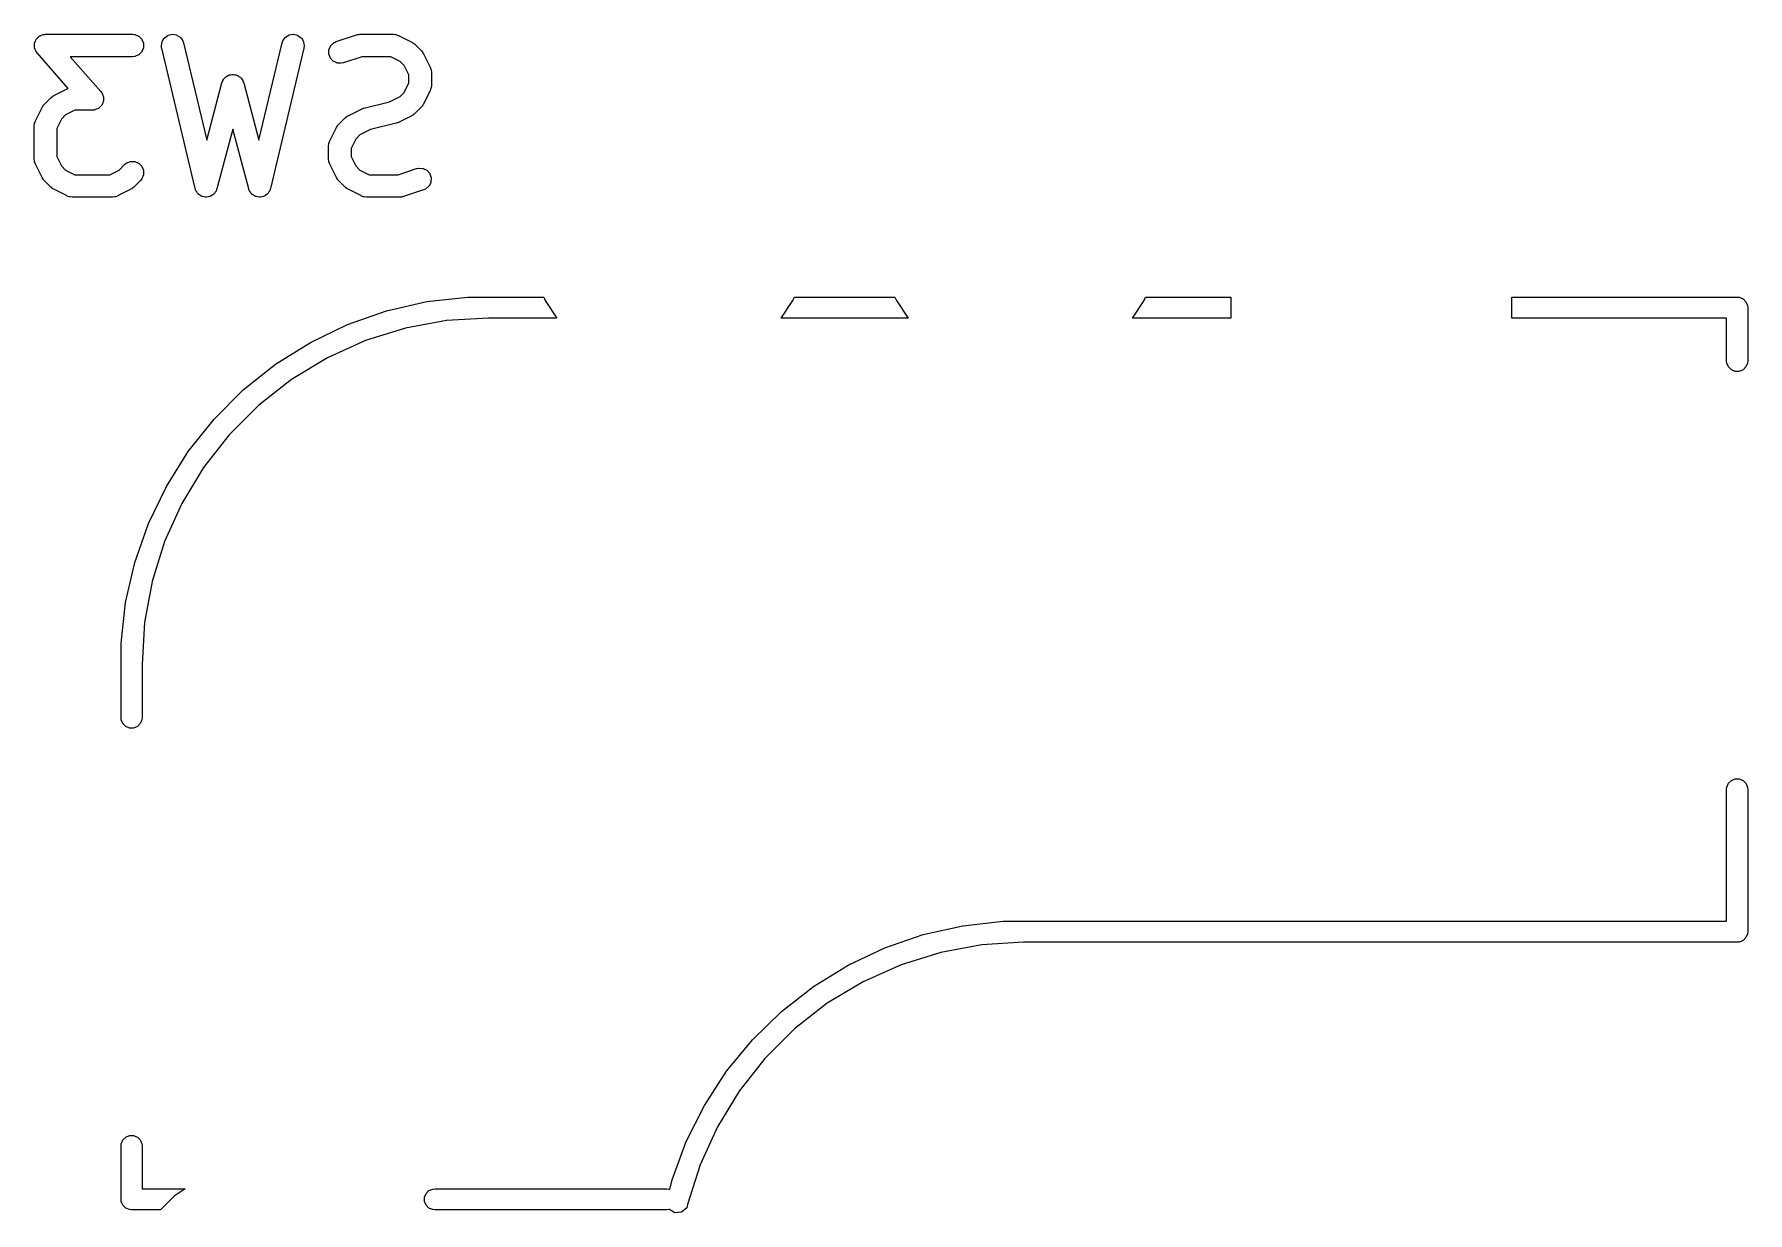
# Model space of a CAD drawing. Header units: millimetres. Extents: x 73.1 to 170.6, y -160.7 to -95.4.
# Drawn here: x 92.04 to 104.23, y -130.78 to -122.39 of the extents above; entities that cross this region are included whole.
import ezdxf

# ---------------------------------------------------------------- set-up
doc = ezdxf.new("R2010")
doc.units = ezdxf.units.MM
doc.layers.add('B.Silkscreen', color=31, linetype='CONTINUOUS', true_color=0xe8b2a7)

msp = doc.modelspace()

# ---------------------------------------------------------------- linework, layer by layer
at = {"layer": 'B.Silkscreen', "linetype": 'CONTINUOUS'}
for p, q in [((92.037702, -122.475093), (92.038501, -122.463104)), ((92.038501, -122.451087), (92.038881, -122.449175)), ((92.038501, -122.463104), (92.038501, -122.451087)), ((92.038881, -122.449175), (92.039533, -122.447597)), ((92.039533, -122.447597), (92.039648, -122.445893)), ((92.039648, -122.445893), (92.040155, -122.444011)), ((92.040155, -122.444011), (92.045483, -122.433233)), ((92.045483, -122.433233), (92.050081, -122.422137)), ((92.050081, -122.422137), (92.051163, -122.420516)), ((92.051163, -122.420516), (92.05237, -122.419308)), ((92.05237, -122.419308), (92.053128, -122.417777)), ((92.053128, -122.417777), (92.054316, -122.416232)), ((92.054316, -122.416232), (92.063368, -122.40831)), ((92.063368, -122.40831), (92.071857, -122.399823)), ((92.071857, -122.399823), (92.073476, -122.398741)), ((92.073476, -122.398741), (92.075054, -122.398086)), ((92.075054, -122.398086), (92.076343, -122.39696)), ((92.076343, -122.39696), (92.078031, -122.395989)), ((92.078031, -122.395989), (92.089412, -122.392139)), ((92.089412, -122.392139), (92.100515, -122.387541)), ((92.100515, -122.387541), (92.101937, -122.387184)), ((92.101937, -122.387184), (92.10494, -122.386887)), ((92.10494, -122.386887), (92.105754, -122.386613)), ((92.105754, -122.386613), (92.107686, -122.386361)), ((92.107686, -122.386361), (92.109241, -122.386464)), ((92.109241, -122.386464), (92.11657, -122.385743)), ((92.11657, -122.385743), (92.11706, -122.385719)), ((92.11706, -122.385719), (92.736107, -122.385719)), ((92.736107, -122.385719), (92.736597, -122.385743)), ((92.736597, -122.385743), (92.751229, -122.387184)), ((92.751229, -122.387184), (92.752652, -122.387541)), ((92.752652, -122.387541), (92.779688, -122.39874)), ((92.779688, -122.39874), (92.781311, -122.399823)), ((92.781311, -122.399823), (92.802003, -122.420515)), ((92.802003, -122.420515), (92.803086, -122.422138)), ((92.803086, -122.422138), (92.814285, -122.449174)), ((92.814285, -122.449174), (92.814666, -122.451087)), ((92.814666, -122.451087), (92.814666, -122.480351)), ((92.941937, -122.467731), (92.94657, -122.438836)), ((92.94657, -122.438836), (92.947249, -122.437008)), ((92.947249, -122.437008), (92.962585, -122.412086)), ((92.962585, -122.412086), (92.963912, -122.410655)), ((92.963912, -122.410655), (92.987619, -122.393498)), ((92.987619, -122.393498), (92.989392, -122.392685)), ((92.989392, -122.392685), (93.01786, -122.385907)), ((93.01786, -122.385907), (93.01981, -122.385834)), ((93.01981, -122.385834), (93.048705, -122.390467)), ((93.048705, -122.390467), (93.050533, -122.391146)), ((93.050533, -122.391146), (93.075455, -122.406482)), ((93.075455, -122.406482), (93.076886, -122.407809)), ((93.076886, -122.407809), (93.094043, -122.431516)), ((93.094043, -122.431516), (93.094719, -122.432818)), ((93.094719, -122.432818), (93.099509, -122.446718)), ((93.099509, -122.446718), (93.099646, -122.447189)), ((93.099646, -122.447189), (93.264307, -123.138769)), ((93.636477, -123.138769), (93.80114, -122.447189)), ((93.80114, -122.447189), (93.801277, -122.446718)), ((93.801277, -122.446718), (93.806067, -122.432818)), ((93.806067, -122.432818), (93.806743, -122.431516)), ((93.806743, -122.431516), (93.8239, -122.407809)), ((93.8239, -122.407809), (93.825331, -122.406482)), ((93.825331, -122.406482), (93.850253, -122.391146)), ((93.850253, -122.391146), (93.852081, -122.390467)), ((93.852081, -122.390467), (93.880976, -122.385834)), ((93.880976, -122.385834), (93.882926, -122.385907)), ((93.882926, -122.385907), (93.911394, -122.392685)), ((93.911394, -122.392685), (93.913167, -122.393498)), ((93.913167, -122.393498), (93.936874, -122.410655)), ((93.936874, -122.410655), (93.938201, -122.412086)), ((93.938201, -122.412086), (93.953537, -122.437008)), ((93.953537, -122.437008), (93.954216, -122.438836)), ((93.954216, -122.438836), (93.958849, -122.467731)), ((94.149772, -122.463578), (94.171879, -122.444404)), ((94.171879, -122.444404), (94.173117, -122.443615)), ((94.173117, -122.443615), (94.186543, -122.437621)), ((94.186543, -122.437621), (94.187, -122.437444)), ((94.187, -122.437444), (94.329856, -122.389825)), ((94.329856, -122.389825), (94.330328, -122.389693)), ((94.330328, -122.389693), (94.337165, -122.388137)), ((94.337165, -122.388137), (94.33861, -122.38754)), ((94.33861, -122.38754), (94.340032, -122.387184)), ((94.340032, -122.387184), (94.342374, -122.386952)), ((94.342374, -122.386952), (94.344667, -122.386432)), ((94.344667, -122.386432), (94.346128, -122.386321)), ((94.346128, -122.386321), (94.347676, -122.38643)), ((94.347676, -122.38643), (94.354665, -122.385743)), ((94.354665, -122.385743), (94.355155, -122.385719)), ((94.355155, -122.385719), (94.59325, -122.385719)), ((94.59325, -122.385719), (94.59374, -122.385743)), ((94.59374, -122.385743), (94.608372, -122.387184)), ((94.608372, -122.387184), (94.609795, -122.387541)), ((94.609795, -122.387541), (94.611534, -122.388261)), ((94.611534, -122.388261), (94.613413, -122.388395)), ((94.613413, -122.388395), (94.614846, -122.388712)), ((94.614846, -122.388712), (94.628578, -122.393967)), ((94.628578, -122.393967), (94.629027, -122.394165)), ((94.629027, -122.394165), (94.724265, -122.441784)), ((94.724265, -122.441784), (94.724692, -122.442024)), ((94.724692, -122.442024), (94.730633, -122.445762)), ((94.730633, -122.445762), (94.732071, -122.446359)), ((94.732071, -122.446359), (94.733329, -122.447114)), ((94.733329, -122.447114), (94.735139, -122.4486)), ((94.735139, -122.4486), (94.737135, -122.449856)), ((94.737135, -122.449856), (94.73825, -122.450812)), ((94.73825, -122.450812), (94.739273, -122.451992)), ((94.739273, -122.451992), (94.744693, -122.45644)), ((94.744693, -122.45644), (94.745057, -122.456769)), ((94.745057, -122.456769), (94.792676, -122.504388)), ((92.037955, -122.477027), (92.037702, -122.475093)), ((92.038501, -122.478641), (92.037955, -122.477027)), ((92.038501, -122.480351), (92.038501, -122.478641)), ((92.038882, -122.482264), (92.038501, -122.480351)), ((92.04348, -122.493365), (92.038882, -122.482264)), ((92.04733, -122.504748), (92.04348, -122.493365)), ((92.047998, -122.506054), (92.04733, -122.504748)), ((92.049751, -122.508507), (92.047998, -122.506054)), ((92.050081, -122.509302), (92.049751, -122.508507)), ((92.051164, -122.510923), (92.050081, -122.509302)), ((92.052271, -122.51203), (92.051164, -122.510923)), ((92.05655, -122.518015), (92.052271, -122.51203)), ((92.056854, -122.5184), (92.05655, -122.518015)), ((92.279025, -122.772309), (92.056854, -122.5184)), ((92.736107, -122.545719), (92.293361, -122.545719)), ((92.293361, -122.545719), (92.510599, -122.79399)), ((92.736597, -122.545695), (92.736107, -122.545719)), ((92.751229, -122.544254), (92.736597, -122.545695)), ((92.752652, -122.543897), (92.751229, -122.544254)), ((92.779688, -122.532698), (92.752652, -122.543897)), ((92.781311, -122.531615), (92.779688, -122.532698)), ((92.802003, -122.510923), (92.781311, -122.531615)), ((92.803086, -122.5093), (92.802003, -122.510923)), ((92.814285, -122.482264), (92.803086, -122.5093)), ((92.814666, -122.480351), (92.814285, -122.482264)), ((92.94192, -122.469199), (92.941937, -122.467731)), ((92.943908, -122.483767), (92.94192, -122.469199)), ((92.943998, -122.484249), (92.943908, -122.483767)), ((93.182093, -123.484249), (92.943998, -122.484249)), ((93.956788, -122.484248), (93.718693, -123.484249)), ((93.956878, -122.483766), (93.956788, -122.484248)), ((93.958866, -122.469199), (93.956878, -122.483766)), ((93.958849, -122.467731), (93.958866, -122.469199)), ((94.1329, -122.522363), (94.134975, -122.493173)), ((94.133144, -122.524299), (94.1329, -122.522363)), ((94.142398, -122.552062), (94.133144, -122.524299)), ((94.134975, -122.493173), (94.13549, -122.491292)), ((94.13549, -122.491292), (94.148576, -122.465119)), ((94.143364, -122.553757), (94.142398, -122.552062)), ((94.162538, -122.575864), (94.143364, -122.553757)), ((94.148576, -122.465119), (94.149772, -122.463578)), ((94.164079, -122.57706), (94.162538, -122.575864)), ((94.190252, -122.590146), (94.164079, -122.57706)), ((94.368135, -122.545719), (94.237596, -122.589232)), ((94.574365, -122.545719), (94.368135, -122.545719)), ((94.641097, -122.579085), (94.574365, -122.545719)), ((94.67036, -122.608348), (94.641097, -122.579085)), ((94.792676, -122.504388), (94.793005, -122.504752)), ((94.793005, -122.504752), (94.797454, -122.510174)), ((94.797454, -122.510174), (94.798633, -122.511196)), ((94.798633, -122.511196), (94.799589, -122.512311)), ((94.799589, -122.512311), (94.800841, -122.514301)), ((94.800841, -122.514301), (94.802331, -122.516116)), ((94.802331, -122.516116), (94.803086, -122.517375)), ((94.803086, -122.517375), (94.80368, -122.518809)), ((94.80368, -122.518809), (94.807421, -122.524753)), ((94.807421, -122.524753), (94.807661, -122.52518)), ((94.807661, -122.52518), (94.85528, -122.620418)), ((93.384938, -122.707697), (93.389737, -122.69941)), ((93.389737, -122.69941), (93.391024, -122.697945)), ((93.391024, -122.697945), (93.394354, -122.695395)), ((93.394354, -122.695395), (93.396905, -122.692064)), ((93.396905, -122.692064), (93.398369, -122.690777)), ((93.398369, -122.690777), (93.406657, -122.685977)), ((93.406657, -122.685977), (93.414263, -122.680157)), ((93.414263, -122.680157), (93.416013, -122.679297)), ((93.416013, -122.679297), (93.420063, -122.678216)), ((93.420063, -122.678216), (93.423696, -122.676114)), ((93.423696, -122.676114), (93.425541, -122.675486)), ((93.425541, -122.675486), (93.435038, -122.674223)), ((93.435038, -122.674223), (93.44429, -122.671757)), ((93.44429, -122.671757), (93.446236, -122.671632)), ((93.446236, -122.671632), (93.450389, -122.672183)), ((93.450389, -122.672183), (93.454551, -122.671631)), ((93.454551, -122.671631), (93.456497, -122.671756)), ((93.456497, -122.671756), (93.465757, -122.674225)), ((93.465757, -122.674225), (93.475245, -122.675486)), ((93.475245, -122.675486), (93.477091, -122.676115)), ((93.477091, -122.676115), (93.480716, -122.678213)), ((93.480716, -122.678213), (93.484773, -122.679296)), ((93.484773, -122.679296), (93.486523, -122.680157)), ((93.486523, -122.680157), (93.494128, -122.685978)), ((93.494128, -122.685978), (93.502416, -122.690777)), ((93.502416, -122.690777), (93.503882, -122.692065)), ((93.503882, -122.692065), (93.506431, -122.695396)), ((93.506431, -122.695396), (93.509761, -122.697945)), ((93.509761, -122.697945), (93.511049, -122.69941)), ((93.511049, -122.69941), (93.515846, -122.707695)), ((94.192133, -122.590661), (94.190252, -122.590146)), ((94.221323, -122.592736), (94.192133, -122.590661)), ((94.222787, -122.592625), (94.221323, -122.592736)), ((94.237124, -122.589365), (94.222787, -122.592625)), ((94.237596, -122.589232), (94.237124, -122.589365)), ((94.703726, -122.67508), (94.67036, -122.608348)), ((94.703726, -122.732548), (94.703726, -122.67508)), ((94.85528, -122.620418), (94.855478, -122.620867)), ((94.855478, -122.620867), (94.860733, -122.634598)), ((94.860733, -122.634598), (94.86105, -122.636031)), ((94.86105, -122.636031), (94.861183, -122.63791)), ((94.861183, -122.63791), (94.861904, -122.63965)), ((94.861904, -122.63965), (94.862261, -122.641073)), ((94.862261, -122.641073), (94.863702, -122.655705)), ((94.863702, -122.655705), (94.863726, -122.656195)), ((94.863726, -122.656195), (94.863726, -122.751433)), ((92.165642, -122.829554), (92.167458, -122.828065)), ((92.167458, -122.828065), (92.168714, -122.827312)), ((92.168714, -122.827312), (92.170148, -122.826716)), ((92.170148, -122.826716), (92.176094, -122.822976)), ((92.176094, -122.822976), (92.176521, -122.822736)), ((92.176521, -122.822736), (92.271759, -122.775117)), ((92.271759, -122.775117), (92.272208, -122.774919)), ((92.272208, -122.774919), (92.279025, -122.772309)), ((92.510599, -122.79399), (92.510903, -122.794375)), ((92.510903, -122.794375), (92.51518, -122.800358)), ((92.51518, -122.800358), (92.516289, -122.801467)), ((92.516289, -122.801467), (92.517372, -122.80309)), ((92.517372, -122.80309), (92.517699, -122.803879)), ((92.517699, -122.803879), (92.519455, -122.806336)), ((92.519455, -122.806336), (92.520124, -122.807642)), ((92.520124, -122.807642), (92.523975, -122.819031)), ((92.523975, -122.819031), (92.528571, -122.830125)), ((93.264307, -123.138769), (93.373094, -122.73082)), ((93.373094, -122.73082), (93.373243, -122.730353)), ((93.373243, -122.730353), (93.374329, -122.727454)), ((93.374329, -122.727454), (93.374446, -122.726579)), ((93.374446, -122.726579), (93.375074, -122.724737)), ((93.375074, -122.724737), (93.375855, -122.723385)), ((93.375855, -122.723385), (93.378407, -122.716585)), ((93.378407, -122.716585), (93.379118, -122.715302)), ((93.379118, -122.715302), (93.384938, -122.707697)), ((93.515846, -122.707695), (93.521669, -122.715303)), ((93.521669, -122.715303), (93.52238, -122.716586)), ((93.52238, -122.716586), (93.524928, -122.723381)), ((93.524928, -122.723381), (93.525711, -122.724733)), ((93.525711, -122.724733), (93.526341, -122.726582)), ((93.526341, -122.726582), (93.526457, -122.727461)), ((93.526457, -122.727461), (93.527542, -122.730352)), ((93.527542, -122.730352), (93.527692, -122.73082)), ((93.527692, -122.73082), (93.636477, -123.138769)), ((94.565331, -122.866425), (94.641097, -122.828542)), ((94.641097, -122.828542), (94.67036, -122.79928)), ((94.67036, -122.79928), (94.703726, -122.732548)), ((94.85528, -122.78721), (94.807661, -122.882448)), ((94.855478, -122.786761), (94.85528, -122.78721)), ((94.860733, -122.77303), (94.855478, -122.786761)), ((94.86105, -122.771597), (94.860733, -122.77303)), ((94.861183, -122.769717), (94.86105, -122.771597)), ((94.861904, -122.767979), (94.861183, -122.769717)), ((94.862261, -122.766555), (94.861904, -122.767979)), ((94.863702, -122.751923), (94.862261, -122.766555)), ((94.863726, -122.751433), (94.863702, -122.751923)), ((92.045506, -123.00137), (92.093125, -122.906132)), ((92.093125, -122.906132), (92.093365, -122.905705)), ((92.093365, -122.905705), (92.097105, -122.899759)), ((92.097105, -122.899759), (92.097701, -122.898325)), ((92.097701, -122.898325), (92.098454, -122.897069)), ((92.098454, -122.897069), (92.099943, -122.895253)), ((92.099943, -122.895253), (92.101198, -122.893261)), ((92.101198, -122.893261), (92.102152, -122.892149)), ((92.102152, -122.892149), (92.103329, -122.891127)), ((92.103329, -122.891127), (92.107781, -122.885704)), ((92.107781, -122.885704), (92.10811, -122.88534)), ((92.10811, -122.88534), (92.155729, -122.837721)), ((92.155729, -122.837721), (92.156093, -122.837392)), ((92.156093, -122.837392), (92.161516, -122.83294)), ((92.161516, -122.83294), (92.162538, -122.831763)), ((92.162538, -122.831763), (92.16365, -122.830809)), ((92.16365, -122.830809), (92.165642, -122.829554)), ((92.326421, -122.926671), (92.259689, -122.960037)), ((92.450393, -122.926671), (92.326421, -122.926671)), ((92.450884, -122.926647), (92.450393, -122.926671)), ((92.458209, -122.925924), (92.450884, -122.926647)), ((92.459764, -122.926029), (92.458209, -122.925924)), ((92.461703, -122.925776), (92.459764, -122.926029)), ((92.462515, -122.9255), (92.461703, -122.925776)), ((92.465514, -122.925206), (92.462515, -122.9255)), ((92.466939, -122.924849), (92.465514, -122.925206)), ((92.478036, -122.920251), (92.466939, -122.924849)), ((92.489421, -122.916402), (92.478036, -122.920251)), ((92.491113, -122.915428), (92.489421, -122.916402)), ((92.492399, -122.914302), (92.491113, -122.915428)), ((92.493974, -122.91365), (92.492399, -122.914302)), ((92.495597, -122.912566), (92.493974, -122.91365)), ((92.50409, -122.904071), (92.495597, -122.912566)), ((92.513136, -122.896158), (92.50409, -122.904071)), ((92.514326, -122.894611), (92.513136, -122.896158)), ((92.515082, -122.893081), (92.514326, -122.894611)), ((92.516288, -122.891876), (92.515082, -122.893081)), ((92.517372, -122.890252), (92.516288, -122.891876)), ((92.521963, -122.879167), (92.517372, -122.890252)), ((92.527298, -122.86838), (92.521963, -122.879167)), ((92.527805, -122.866495), (92.527298, -122.86838)), ((92.527918, -122.864791), (92.527805, -122.866495)), ((92.528571, -122.863217), (92.527918, -122.864791)), ((92.528571, -122.830125), (92.528952, -122.832039)), ((92.528952, -122.861303), (92.528571, -122.863217)), ((92.528952, -122.832039), (92.528952, -122.833745)), ((92.528952, -122.833745), (92.529499, -122.835364)), ((92.529751, -122.837298), (92.528952, -122.849285)), ((92.528952, -122.849285), (92.528952, -122.861303)), ((92.529499, -122.835364), (92.529751, -122.837298)), ((94.271759, -122.965593), (94.366997, -122.917974)), ((94.366997, -122.917974), (94.367442, -122.917778)), ((94.367442, -122.917778), (94.368029, -122.917552)), ((94.368029, -122.917552), (94.369055, -122.917006)), ((94.369055, -122.917006), (94.375119, -122.914838)), ((94.375119, -122.914838), (94.381177, -122.912521)), ((94.381177, -122.912521), (94.382308, -122.912269)), ((94.382308, -122.912269), (94.382905, -122.912057)), ((94.382905, -122.912057), (94.383371, -122.911916)), ((94.383371, -122.911916), (94.565331, -122.866425)), ((94.744693, -122.951188), (94.739271, -122.955636)), ((94.745057, -122.950859), (94.744693, -122.951188)), ((94.792676, -122.90324), (94.745057, -122.950859)), ((94.793005, -122.902876), (94.792676, -122.90324)), ((94.797453, -122.897454), (94.793005, -122.902876)), ((94.798631, -122.896434), (94.797453, -122.897454)), ((94.79959, -122.895316), (94.798631, -122.896434)), ((94.800843, -122.893322), (94.79959, -122.895316)), ((94.80233, -122.891513), (94.800843, -122.893322)), ((94.803087, -122.890252), (94.80233, -122.891513)), ((94.803682, -122.888812), (94.803087, -122.890252)), ((94.80742, -122.882876), (94.803682, -122.888812)), ((94.807661, -122.882448), (94.80742, -122.882876)), ((92.03706, -123.037147), (92.037084, -123.036657)), ((92.03706, -123.275242), (92.03706, -123.037147)), ((92.037084, -123.036657), (92.038525, -123.022025)), ((92.038525, -123.022025), (92.038881, -123.020602)), ((92.038881, -123.020602), (92.039602, -123.018859)), ((92.039602, -123.018859), (92.039736, -123.016983)), ((92.039736, -123.016983), (92.040053, -123.015551)), ((92.040053, -123.015551), (92.045308, -123.001819)), ((92.045308, -123.001819), (92.045506, -123.00137)), ((92.230426, -122.9893), (92.19706, -123.056032)), ((92.19706, -123.056032), (92.19706, -123.256357)), ((92.259689, -122.960037), (92.230426, -122.9893)), ((93.450392, -123.061917), (93.337216, -123.486332)), ((93.56357, -123.486332), (93.450392, -123.061917)), ((94.140744, -123.144227), (94.188363, -123.048989)), ((94.188363, -123.048989), (94.188603, -123.048562)), ((94.188603, -123.048562), (94.192343, -123.042616)), ((94.192343, -123.042616), (94.192939, -123.041182)), ((94.192939, -123.041182), (94.193692, -123.039926)), ((94.193692, -123.039926), (94.195181, -123.03811)), ((94.195181, -123.03811), (94.196436, -123.036118)), ((94.196436, -123.036118), (94.19739, -123.035006)), ((94.19739, -123.035006), (94.198567, -123.033984)), ((94.198567, -123.033984), (94.203019, -123.028561)), ((94.203019, -123.028561), (94.203348, -123.028197)), ((94.203348, -123.028197), (94.250967, -122.980578)), ((94.250967, -122.980578), (94.251331, -122.980249)), ((94.251331, -122.980249), (94.256754, -122.975797)), ((94.256754, -122.975797), (94.257776, -122.97462)), ((94.257776, -122.97462), (94.258888, -122.973666)), ((94.258888, -122.973666), (94.26088, -122.972411)), ((94.26088, -122.972411), (94.262696, -122.970922)), ((94.262696, -122.970922), (94.263952, -122.970169)), ((94.263952, -122.970169), (94.265386, -122.969573)), ((94.265386, -122.969573), (94.271332, -122.965833)), ((94.271332, -122.965833), (94.271759, -122.965593)), ((94.430693, -123.06501), (94.354927, -123.102893)), ((94.612653, -123.019521), (94.430693, -123.06501)), ((94.613124, -123.019378), (94.612653, -123.019521)), ((94.613715, -123.019166), (94.613124, -123.019378)), ((94.614847, -123.018916), (94.613715, -123.019166)), ((94.620883, -123.016605), (94.614847, -123.018916)), ((94.626968, -123.014432), (94.620883, -123.016605)), ((94.627991, -123.013884), (94.626968, -123.014432)), ((94.628576, -123.013661), (94.627991, -123.013884)), ((94.629027, -123.013463), (94.628576, -123.013661)), ((94.724265, -122.965844), (94.629027, -123.013463)), ((94.724693, -122.965603), (94.724265, -122.965844)), ((94.730629, -122.961865), (94.724693, -122.965603)), ((94.732069, -122.96127), (94.730629, -122.961865)), ((94.73333, -122.960513), (94.732069, -122.96127)), ((94.735139, -122.959026), (94.73333, -122.960513)), ((94.737133, -122.957773), (94.735139, -122.959026)), ((94.738251, -122.956814), (94.737133, -122.957773)), ((94.739271, -122.955636), (94.738251, -122.956814)), ((94.132298, -123.180004), (94.132322, -123.179514)), ((94.132298, -123.275242), (94.132298, -123.180004)), ((94.132322, -123.179514), (94.133763, -123.164882)), ((94.133763, -123.164882), (94.134119, -123.163459)), ((94.134119, -123.163459), (94.13484, -123.161716)), ((94.13484, -123.161716), (94.134974, -123.15984)), ((94.134974, -123.15984), (94.135291, -123.158408)), ((94.135291, -123.158408), (94.140546, -123.144676)), ((94.140546, -123.144676), (94.140744, -123.144227)), ((94.325664, -123.132157), (94.292298, -123.198889)), ((94.354927, -123.102893), (94.325664, -123.132157)), ((92.037084, -123.275732), (92.03706, -123.275242)), ((92.038525, -123.290364), (92.037084, -123.275732)), ((92.038882, -123.291787), (92.038525, -123.290364)), ((92.039602, -123.293526), (92.038882, -123.291787)), ((92.039736, -123.295405), (92.039602, -123.293526)), ((92.040053, -123.296838), (92.039736, -123.295405)), ((92.045308, -123.31057), (92.040053, -123.296838)), ((92.045506, -123.311019), (92.045308, -123.31057)), ((92.093125, -123.406257), (92.045506, -123.311019)), ((92.19706, -123.256357), (92.230427, -123.323091)), ((92.641095, -123.352353), (92.679537, -123.313912)), ((92.679537, -123.313912), (92.679901, -123.313583)), ((92.679901, -123.313583), (92.691267, -123.304255)), ((92.691267, -123.304255), (92.692526, -123.303501)), ((92.692526, -123.303501), (92.719562, -123.292302)), ((92.719562, -123.292302), (92.721475, -123.291921)), ((92.721475, -123.291921), (92.750738, -123.291921)), ((92.750738, -123.291921), (92.752651, -123.292302)), ((92.752651, -123.292302), (92.779687, -123.3035)), ((92.779687, -123.3035), (92.78131, -123.304583)), ((92.78131, -123.304583), (92.802003, -123.325276)), ((94.132322, -123.275732), (94.132298, -123.275242)), ((94.133763, -123.290364), (94.132322, -123.275732)), ((94.13412, -123.291787), (94.133763, -123.290364)), ((94.13484, -123.293526), (94.13412, -123.291787)), ((94.134974, -123.295405), (94.13484, -123.293526)), ((94.135291, -123.296838), (94.134974, -123.295405)), ((94.140546, -123.31057), (94.135291, -123.296838)), ((94.140744, -123.311019), (94.140546, -123.31057)), ((94.188363, -123.406257), (94.140744, -123.311019)), ((94.292298, -123.198889), (94.292298, -123.256357)), ((94.292298, -123.256357), (94.325665, -123.323091)), ((92.093365, -123.406685), (92.093125, -123.406257)), ((92.097105, -123.412628), (92.093365, -123.406685)), ((92.097699, -123.41406), (92.097105, -123.412628)), ((92.098453, -123.415319), (92.097699, -123.41406)), ((92.099943, -123.417135), (92.098453, -123.415319)), ((92.101198, -123.419128), (92.099943, -123.417135)), ((92.102153, -123.420242), (92.101198, -123.419128)), ((92.103333, -123.421265), (92.102153, -123.420242)), ((92.10778, -123.426684), (92.103333, -123.421265)), ((92.108109, -123.427047), (92.10778, -123.426684)), ((92.155728, -123.474667), (92.108109, -123.427047)), ((92.230427, -123.323091), (92.259687, -123.352352)), ((92.259687, -123.352352), (92.326421, -123.385719)), ((92.326421, -123.385719), (92.574365, -123.385719)), ((92.574365, -123.385719), (92.641095, -123.352353)), ((92.792676, -123.427048), (92.745058, -123.474667)), ((92.793005, -123.426685), (92.792676, -123.427048)), ((92.802333, -123.415319), (92.793005, -123.426685)), ((92.802003, -123.325276), (92.803086, -123.326899)), ((92.803087, -123.41406), (92.802333, -123.415319)), ((92.803086, -123.326899), (92.814285, -123.353935)), ((92.814285, -123.387024), (92.803087, -123.41406)), ((92.814285, -123.353935), (92.814666, -123.355848)), ((92.814666, -123.385111), (92.814285, -123.387024)), ((92.814666, -123.355848), (92.814666, -123.385111)), ((94.188603, -123.406685), (94.188363, -123.406257)), ((94.192343, -123.412628), (94.188603, -123.406685)), ((94.192937, -123.41406), (94.192343, -123.412628)), ((94.193691, -123.415319), (94.192937, -123.41406)), ((94.195181, -123.417135), (94.193691, -123.415319)), ((94.196436, -123.419128), (94.195181, -123.417135)), ((94.197391, -123.420242), (94.196436, -123.419128)), ((94.198571, -123.421265), (94.197391, -123.420242)), ((94.203018, -123.426684), (94.198571, -123.421265)), ((94.203347, -123.427047), (94.203018, -123.426684)), ((94.250966, -123.474667), (94.203347, -123.427047)), ((94.325665, -123.323091), (94.354925, -123.352352)), ((94.354925, -123.352352), (94.421659, -123.385719)), ((94.421659, -123.385719), (94.627889, -123.385719)), ((94.627889, -123.385719), (94.758427, -123.342206)), ((94.758427, -123.342206), (94.758899, -123.342073)), ((94.758899, -123.342073), (94.773236, -123.338813)), ((94.773236, -123.338813), (94.7747, -123.338702)), ((94.7747, -123.338702), (94.80389, -123.340777)), ((94.80389, -123.340777), (94.805771, -123.341292)), ((94.805771, -123.341292), (94.831945, -123.354378)), ((94.831945, -123.354378), (94.833486, -123.355574)), ((94.833486, -123.355574), (94.85266, -123.377682)), ((94.85266, -123.377682), (94.853626, -123.379377)), ((94.853626, -123.379377), (94.86288, -123.407139)), ((94.861049, -123.438265), (94.860534, -123.440146)), ((94.863124, -123.409075), (94.861049, -123.438265)), ((94.86288, -123.407139), (94.863124, -123.409075)), ((92.156092, -123.474997), (92.155728, -123.474667)), ((92.161514, -123.479446), (92.156092, -123.474997)), ((92.162537, -123.480626), (92.161514, -123.479446)), ((92.16365, -123.481581), (92.162537, -123.480626)), ((92.165642, -123.482835), (92.16365, -123.481581)), ((92.167458, -123.484325), (92.165642, -123.482835)), ((92.168716, -123.485079), (92.167458, -123.484325)), ((92.17015, -123.485673), (92.168716, -123.485079)), ((92.176094, -123.489414), (92.17015, -123.485673)), ((92.176521, -123.489654), (92.176094, -123.489414)), ((92.271759, -123.537273), (92.176521, -123.489654)), ((92.272208, -123.537471), (92.271759, -123.537273)), ((92.285939, -123.542726), (92.272208, -123.537471)), ((92.287372, -123.543043), (92.285939, -123.542726)), ((92.289251, -123.543176), (92.287372, -123.543043)), ((92.290991, -123.543897), (92.289251, -123.543176)), ((92.292414, -123.544254), (92.290991, -123.543897)), ((92.307046, -123.545695), (92.292414, -123.544254)), ((92.307536, -123.545719), (92.307046, -123.545695)), ((92.59325, -123.545719), (92.307536, -123.545719)), ((92.59374, -123.545695), (92.59325, -123.545719)), ((92.608372, -123.544254), (92.59374, -123.545695)), ((92.609797, -123.543897), (92.608372, -123.544254)), ((92.611534, -123.543176), (92.609797, -123.543897)), ((92.613412, -123.543044), (92.611534, -123.543176)), ((92.614846, -123.542726), (92.613412, -123.543044)), ((92.628578, -123.537471), (92.614846, -123.542726)), ((92.629027, -123.537273), (92.628578, -123.537471)), ((92.724265, -123.489654), (92.629027, -123.537273)), ((92.724693, -123.489413), (92.724265, -123.489654)), ((92.730629, -123.485675), (92.724693, -123.489413)), ((92.732069, -123.48508), (92.730629, -123.485675)), ((92.733329, -123.484324), (92.732069, -123.48508)), ((92.735139, -123.482837), (92.733329, -123.484324)), ((92.737135, -123.481582), (92.735139, -123.482837)), ((92.73825, -123.480625), (92.737135, -123.481582)), ((92.739271, -123.479446), (92.73825, -123.480625)), ((92.744694, -123.474997), (92.739271, -123.479446)), ((92.745058, -123.474667), (92.744694, -123.474997)), ((93.18223, -123.48472), (93.182093, -123.484249)), ((93.183796, -123.489266), (93.18223, -123.48472)), ((93.18397, -123.490572), (93.183796, -123.489266)), ((93.184598, -123.492416), (93.18397, -123.490572)), ((93.185299, -123.493627), (93.184598, -123.492416)), ((93.18702, -123.49862), (93.185299, -123.493627)), ((93.187696, -123.499922), (93.18702, -123.49862)), ((93.193935, -123.508543), (93.187696, -123.499922)), ((93.199261, -123.517742), (93.193935, -123.508543)), ((93.200549, -123.519207), (93.199261, -123.517742)), ((93.203023, -123.521101), (93.200549, -123.519207)), ((93.204854, -123.52363), (93.203023, -123.521101)), ((93.206284, -123.524956), (93.204854, -123.52363)), ((93.215341, -123.530528), (93.206284, -123.524956)), ((93.223787, -123.536994), (93.215341, -123.530528)), ((93.225538, -123.537855), (93.223787, -123.536994)), ((93.228547, -123.538657), (93.225538, -123.537855)), ((93.231206, -123.540293), (93.228547, -123.538657)), ((93.233035, -123.540971), (93.231206, -123.540293)), ((93.243539, -123.542655), (93.233035, -123.540971)), ((93.253814, -123.545395), (93.243539, -123.542655)), ((93.255761, -123.54552), (93.253814, -123.545395)), ((93.258847, -123.545109), (93.255761, -123.54552)), ((93.261929, -123.545604), (93.258847, -123.545109)), ((93.263879, -123.545531), (93.261929, -123.545604)), ((93.274234, -123.543064), (93.263879, -123.545531)), ((93.284768, -123.541666), (93.274234, -123.543064)), ((93.286616, -123.541037), (93.284768, -123.541666)), ((93.289313, -123.539475), (93.286616, -123.541037)), ((93.292347, -123.538753), (93.289313, -123.539475)), ((93.294121, -123.537939), (93.292347, -123.538753)), ((93.302739, -123.5317), (93.294121, -123.537939)), ((93.31194, -123.526375), (93.302739, -123.5317)), ((93.313406, -123.525087), (93.31194, -123.526375)), ((93.315301, -123.52261), (93.313406, -123.525087)), ((93.317827, -123.520783), (93.315301, -123.52261)), ((93.319155, -123.519352), (93.317827, -123.520783)), ((93.324731, -123.510287), (93.319155, -123.519352)), ((93.331192, -123.501849), (93.324731, -123.510287)), ((93.331904, -123.500566), (93.331192, -123.501849)), ((93.333759, -123.495616), (93.331904, -123.500566)), ((93.33449, -123.494431), (93.333759, -123.495616)), ((93.335169, -123.492601), (93.33449, -123.494431)), ((93.335377, -123.491302), (93.335169, -123.492601)), ((93.337066, -123.4868), (93.335377, -123.491302)), ((93.337216, -123.486332), (93.337066, -123.4868)), ((93.563719, -123.486799), (93.56357, -123.486332)), ((93.565408, -123.491304), (93.563719, -123.486799)), ((93.565617, -123.492604), (93.565408, -123.491304)), ((93.566296, -123.49443), (93.565617, -123.492604)), ((93.567024, -123.495613), (93.566296, -123.49443)), ((93.568882, -123.500567), (93.567024, -123.495613)), ((93.569594, -123.50185), (93.568882, -123.500567)), ((93.57606, -123.510297), (93.569594, -123.50185)), ((93.581632, -123.519352), (93.57606, -123.510297)), ((93.582959, -123.520783), (93.581632, -123.519352)), ((93.585486, -123.522612), (93.582959, -123.520783)), ((93.587381, -123.525087), (93.585486, -123.522612)), ((93.588846, -123.526375), (93.587381, -123.525087)), ((93.59805, -123.531703), (93.588846, -123.526375)), ((93.606666, -123.537939), (93.59805, -123.531703)), ((93.608439, -123.538753), (93.606666, -123.537939)), ((93.611473, -123.539475), (93.608439, -123.538753)), ((93.614171, -123.541037), (93.611473, -123.539475)), ((93.616017, -123.541666), (93.614171, -123.541037)), ((93.626555, -123.543066), (93.616017, -123.541666)), ((93.636907, -123.545531), (93.626555, -123.543066)), ((93.638857, -123.545604), (93.636907, -123.545531)), ((93.641935, -123.545109), (93.638857, -123.545604)), ((93.645026, -123.545521), (93.641935, -123.545109)), ((93.646974, -123.545396), (93.645026, -123.545521)), ((93.657259, -123.542652), (93.646974, -123.545396)), ((93.667751, -123.540971), (93.657259, -123.542652)), ((93.66958, -123.540292), (93.667751, -123.540971)), ((93.672231, -123.53866), (93.66958, -123.540292)), ((93.675248, -123.537856), (93.672231, -123.53866)), ((93.676999, -123.536995), (93.675248, -123.537856)), ((93.685448, -123.530526), (93.676999, -123.536995)), ((93.694502, -123.524956), (93.685448, -123.530526)), ((93.695933, -123.523629), (93.694502, -123.524956)), ((93.69776, -123.521103), (93.695933, -123.523629)), ((93.700237, -123.519208), (93.69776, -123.521103)), ((93.701525, -123.517742), (93.700237, -123.519208)), ((93.706851, -123.50854), (93.701525, -123.517742)), ((93.713089, -123.499923), (93.706851, -123.50854)), ((93.713766, -123.498619), (93.713089, -123.499923)), ((93.715484, -123.493631), (93.713766, -123.498619)), ((93.716186, -123.49242), (93.715484, -123.493631)), ((93.716817, -123.49057), (93.716186, -123.49242)), ((93.71699, -123.489262), (93.716817, -123.49057)), ((93.718556, -123.484721), (93.71699, -123.489262)), ((93.718693, -123.484249), (93.718556, -123.484721)), ((94.25133, -123.474997), (94.250966, -123.474667)), ((94.256752, -123.479446), (94.25133, -123.474997)), ((94.257775, -123.480626), (94.256752, -123.479446)), ((94.258888, -123.481581), (94.257775, -123.480626)), ((94.26088, -123.482835), (94.258888, -123.481581)), ((94.262696, -123.484325), (94.26088, -123.482835)), ((94.263954, -123.485079), (94.262696, -123.484325)), ((94.265388, -123.485673), (94.263954, -123.485079)), ((94.271332, -123.489414), (94.265388, -123.485673)), ((94.271759, -123.489654), (94.271332, -123.489414)), ((94.366997, -123.537273), (94.271759, -123.489654)), ((94.367446, -123.537471), (94.366997, -123.537273)), ((94.381177, -123.542726), (94.367446, -123.537471)), ((94.38261, -123.543043), (94.381177, -123.542726)), ((94.384489, -123.543176), (94.38261, -123.543043)), ((94.386229, -123.543897), (94.384489, -123.543176)), ((94.387652, -123.544254), (94.386229, -123.543897)), ((94.402284, -123.545695), (94.387652, -123.544254)), ((94.402774, -123.545719), (94.402284, -123.545695)), ((94.640869, -123.545719), (94.402774, -123.545719)), ((94.64136, -123.545695), (94.640869, -123.545719)), ((94.648344, -123.545006), (94.64136, -123.545695)), ((94.649893, -123.545117), (94.648344, -123.545006)), ((94.651358, -123.545005), (94.649893, -123.545117)), ((94.653645, -123.544484), (94.651358, -123.545005)), ((94.65599, -123.544254), (94.653645, -123.544484)), ((94.657416, -123.543897), (94.65599, -123.544254)), ((94.658854, -123.5433), (94.657416, -123.543897)), ((94.665694, -123.541746), (94.658854, -123.5433)), ((94.666167, -123.541613), (94.665694, -123.541746)), ((94.809024, -123.493994), (94.666167, -123.541613)), ((94.809481, -123.493817), (94.809024, -123.493994)), ((94.822906, -123.487823), (94.809481, -123.493817)), ((94.824144, -123.487034), (94.822906, -123.487823)), ((94.846251, -123.46786), (94.824144, -123.487034)), ((94.847447, -123.466319), (94.846251, -123.46786)), ((94.860534, -123.440146), (94.847447, -123.466319)), ((94.544535, -124.354942), (94.830881, -124.289586)), ((94.830881, -124.289586), (95.122745, -124.2567)), ((95.122745, -124.2567), (95.2696, -124.2567)), ((95.2696, -124.2567), (95.293969, -124.2567)), ((95.293969, -124.2567), (95.663535, -124.2567)), ((95.663535, -124.2567), (95.674179, -124.282397)), ((95.674179, -124.282397), (95.757236, -124.4067)), ((97.354964, -124.4067), (97.438021, -124.282397)), ((97.438021, -124.282397), (97.448665, -124.2567)), ((97.448665, -124.2567), (98.163535, -124.2567)), ((98.163535, -124.2567), (98.174179, -124.282397)), ((98.174179, -124.282397), (98.257236, -124.4067)), ((99.854964, -124.4067), (99.938021, -124.282397)), ((99.938021, -124.282397), (99.948665, -124.2567)), ((99.948665, -124.2567), (100.5561, -124.2567)), ((100.5561, -124.2567), (100.5561, -124.4067)), ((102.5561, -124.4067), (102.5561, -124.2567)), ((102.5561, -124.2567), (104.1596, -124.2567)), ((104.1596, -124.2567), (104.174232, -124.258141)), ((104.174232, -124.258141), (104.201268, -124.26934)), ((104.201268, -124.26934), (104.22196, -124.290032)), ((104.22196, -124.290032), (104.233159, -124.317068)), ((94.267306, -124.451949), (94.544535, -124.354942)), ((95.2696, -124.4067), (94.972477, -124.424673)), ((95.293969, -124.4067), (95.2696, -124.4067)), ((95.757236, -124.4067), (95.293969, -124.4067)), ((98.257236, -124.4067), (97.354964, -124.4067)), ((100.5561, -124.4067), (99.854964, -124.4067)), ((104.0846, -124.4067), (102.5561, -124.4067)), ((104.0846, -124.7127), (104.0846, -124.4067)), ((104.233159, -124.317068), (104.2346, -124.3317)), ((104.2346, -124.3317), (104.2346, -124.7127)), ((94.002682, -124.579385), (94.267306, -124.451949)), ((94.679687, -124.478329), (94.395499, -124.566885)), ((94.972477, -124.424673), (94.679687, -124.478329)), ((93.753991, -124.735648), (94.002682, -124.579385)), ((94.395499, -124.566885), (94.124058, -124.689051)), ((93.524359, -124.918774), (93.753991, -124.735648)), ((94.124058, -124.689051), (93.869321, -124.843045)), ((104.086041, -124.727332), (104.0846, -124.7127)), ((104.09724, -124.754368), (104.086041, -124.727332)), ((104.117932, -124.77506), (104.09724, -124.754368)), ((104.144968, -124.786259), (104.117932, -124.77506)), ((104.201268, -124.77506), (104.174232, -124.786259)), ((104.22196, -124.754368), (104.201268, -124.77506)), ((104.233159, -124.727332), (104.22196, -124.754368)), ((104.2346, -124.7127), (104.233159, -124.727332)), ((93.869321, -124.843045), (93.635003, -125.026621)), ((104.174232, -124.786259), (104.144968, -124.786259)), ((93.316674, -125.126459), (93.524359, -124.918774)), ((93.133548, -125.356091), (93.316674, -125.126459)), ((93.635003, -125.026621), (93.424521, -125.237103)), ((93.424521, -125.237103), (93.240945, -125.471421)), ((92.977285, -125.604782), (93.133548, -125.356091)), ((93.240945, -125.471421), (93.086951, -125.726158)), ((92.849849, -125.869406), (92.977285, -125.604782)), ((93.086951, -125.726158), (92.964785, -125.997599)), ((92.752842, -126.146635), (92.849849, -125.869406)), ((92.964785, -125.997599), (92.876229, -126.281787)), ((92.687486, -126.432981), (92.752842, -126.146635)), ((92.876229, -126.281787), (92.822573, -126.574577)), ((92.6546, -126.724845), (92.687486, -126.432981)), ((92.822573, -126.574577), (92.8046, -126.8717)), ((92.6546, -126.8717), (92.6546, -126.724845)), ((92.6546, -127.2527), (92.6546, -126.8717)), ((92.8046, -126.8717), (92.8046, -127.2527)), ((92.656041, -127.267332), (92.6546, -127.2527)), ((92.66724, -127.294368), (92.656041, -127.267332)), ((92.687932, -127.31506), (92.66724, -127.294368)), ((92.714968, -127.326259), (92.687932, -127.31506)), ((92.744232, -127.326259), (92.714968, -127.326259)), ((92.771268, -127.31506), (92.744232, -127.326259)), ((92.79196, -127.294368), (92.771268, -127.31506)), ((92.803159, -127.267332), (92.79196, -127.294368)), ((92.8046, -127.2527), (92.803159, -127.267332)), ((104.09724, -127.719032), (104.117932, -127.69834)), ((104.117932, -127.69834), (104.144968, -127.687141)), ((104.144968, -127.687141), (104.174232, -127.687141)), ((104.174232, -127.687141), (104.201268, -127.69834)), ((104.201268, -127.69834), (104.22196, -127.719032)), ((104.0846, -127.7607), (104.086041, -127.746068)), ((104.0846, -128.7017), (104.0846, -127.7607)), ((104.086041, -127.746068), (104.09724, -127.719032)), ((104.22196, -127.719032), (104.233159, -127.746068)), ((104.233159, -127.746068), (104.2346, -127.7607)), ((104.2346, -127.7607), (104.2346, -128.7767)), ((98.091902, -128.891109), (98.36537, -128.796994)), ((98.36537, -128.796994), (98.647548, -128.733606)), ((98.647548, -128.733606), (98.934995, -128.701718)), ((98.934995, -128.701718), (99.0796, -128.7017)), ((99.0796, -128.7017), (99.103969, -128.7017)), ((99.103969, -128.7017), (104.0846, -128.7017)), ((104.233159, -128.791332), (104.22196, -128.818368)), ((104.2346, -128.7767), (104.233159, -128.791332)), ((97.830478, -129.014802), (98.091902, -128.891109)), ((98.491131, -128.922973), (98.207585, -129.011095)), ((98.783215, -128.869583), (98.491131, -128.922973)), ((99.0796, -128.8517), (98.783215, -128.869583)), ((99.103969, -128.8517), (99.0796, -128.8517)), ((104.1596, -128.8517), (99.103969, -128.8517)), ((104.174232, -128.850259), (104.1596, -128.8517)), ((104.201268, -128.83906), (104.174232, -128.850259)), ((104.22196, -128.818368), (104.201268, -128.83906)), ((97.584286, -129.166565), (97.830478, -129.014802)), ((98.207585, -129.011095), (97.936691, -129.13267)), ((97.35633, -129.344549), (97.584286, -129.166565)), ((97.936691, -129.13267), (97.682381, -129.285935)), ((97.682381, -129.285935), (97.448344, -129.468666)), ((97.149387, -129.546582), (97.35633, -129.344549)), ((97.448344, -129.468666), (97.237976, -129.678211)), ((96.965982, -129.7702), (97.149387, -129.546582)), ((96.808352, -130.012677), (96.965982, -129.7702)), ((97.237976, -129.678211), (97.054329, -129.91153)), ((96.678419, -130.271057), (96.808352, -130.012677)), ((97.054329, -129.91153), (96.900068, -130.165237)), ((92.656041, -130.286068), (92.66724, -130.259032)), ((92.66724, -130.259032), (92.687932, -130.23834)), ((92.687932, -130.23834), (92.714968, -130.227141)), ((92.714968, -130.227141), (92.744232, -130.227141)), ((92.744232, -130.227141), (92.771268, -130.23834)), ((92.771268, -130.23834), (92.79196, -130.259032)), ((92.79196, -130.259032), (92.803159, -130.286068)), ((96.900068, -130.165237), (96.777432, -130.435652)), ((92.6546, -130.3007), (92.656041, -130.286068)), ((92.6546, -130.6817), (92.6546, -130.3007)), ((92.803159, -130.286068), (92.8046, -130.3007)), ((92.8046, -130.3007), (92.8046, -130.6067)), ((96.577767, -130.542187), (96.678419, -130.271057)), ((96.777432, -130.435652), (96.688199, -130.71885)), ((92.8046, -130.6067), (93.1106, -130.6067)), ((93.110674, -130.606707), (93.032495, -130.658945)), ((93.1106, -130.6067), (93.110674, -130.606707)), ((94.82624, -130.640032), (94.846932, -130.61934)), ((94.846932, -130.61934), (94.873968, -130.608141)), ((94.873968, -130.608141), (94.8886, -130.6067)), ((94.8886, -130.6067), (96.5396, -130.6067)), ((96.5396, -130.6067), (96.554232, -130.608141)), ((96.554232, -130.608141), (96.560608, -130.610782)), ((96.560608, -130.610782), (96.577767, -130.542187)), ((92.656041, -130.696332), (92.6546, -130.6817)), ((92.66724, -130.723368), (92.656041, -130.696332)), ((92.687932, -130.74406), (92.66724, -130.723368)), ((92.714968, -130.755259), (92.687932, -130.74406)), ((92.7296, -130.7567), (92.714968, -130.755259)), ((92.93474, -130.7567), (92.7296, -130.7567)), ((93.032495, -130.658945), (92.93474, -130.7567)), ((94.815041, -130.667068), (94.82624, -130.640032)), ((94.815041, -130.696332), (94.815041, -130.667068)), ((94.82624, -130.723368), (94.815041, -130.696332)), ((94.846932, -130.74406), (94.82624, -130.723368)), ((94.873968, -130.755259), (94.846932, -130.74406)), ((94.8886, -130.7567), (94.873968, -130.755259)), ((96.5396, -130.7567), (94.8886, -130.7567)), ((96.554232, -130.755259), (96.5396, -130.7567)), ((96.558487, -130.753496), (96.554232, -130.755259)), ((96.596312, -130.777165), (96.558487, -130.753496)), ((96.682289, -130.742492), (96.644933, -130.773796)), ((96.688199, -130.71885), (96.682289, -130.742492)), ((96.644933, -130.773796), (96.596312, -130.777165))]:
    msp.add_line(p, q, dxfattribs=at)

doc.saveas('drawing.dxf')
